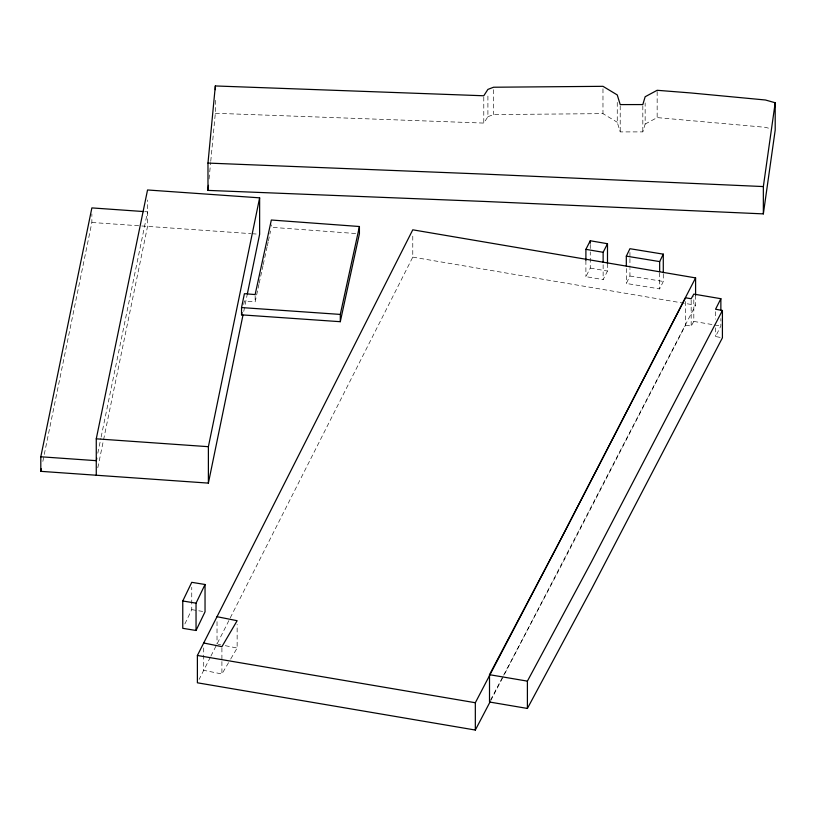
<?xml version="1.0" encoding="UTF-8"?>
<svg xmlns="http://www.w3.org/2000/svg" width="816" height="816" viewBox="0 0 816 816"><rect width="100%" height="100%" fill="white"/><g stroke="black" fill="none" stroke-linecap="round" stroke-linejoin="round"><path stroke-width="0.61" stroke-dasharray="4.08 3.06" d="M209.059 179.01L210.63 162.578M210.752 161.313L215.332 113.271L215.332 98.369M42.84 461.387L91.871 222.482L91.871 213.986M97.798 453.206L100.878 438.284M101.133 437.039L147.543 211.823L145.013 211.65M97.798 467.782L147.543 226.399L147.543 200.022M243.688 304.439L244.412 300.971L255.143 301.859L257.836 289.435M243.749 311.406L247.075 295.229M258.111 288.191L258.917 284.458M259.192 283.213L261.895 270.79M262.16 269.545L262.976 265.822M263.242 264.578L267.026 247.177M267.291 245.942L268.107 242.209M268.372 240.965L270.535 231.03M617.253 102.388L617.253 122.257L620.211 131.906L642.824 131.896L645.15 124.063L645.15 102.949M184.875 623.924L191.75 609.644L191.75 587.296M663.286 274.023L663.286 281.469L659.665 288.915L626.321 283.458L629.932 276.032L629.932 268.576M720.13 337.385L715.561 336.549L720.865 326.023L720.865 318.577M210.375 657.166L199.114 679.391M210.926 656.074L229.653 619.069M230.224 617.926L412.774 257.132L412.774 234.784M607.492 263.588L607.492 271.045L603.136 279.613L585.898 276.655L590.264 268.087L590.264 251.94M695.589 295.28L695.589 305.215L503.064 677.005M685.532 301.522L685.532 325.115L560.306 567.538L503.666 675.118M490.671 700.709L502.483 678.137M490.691 699.771L503.074 676.24M685.532 325.115L691.172 326.074L693.814 321.422L693.814 296.585M203.714 647.955L203.714 670.313L221.911 673.985L230.163 659.93M230.795 658.849L237.14 648.037L237.14 624.434M215.332 113.271L483.786 123.083L487.907 116.719L487.907 93.126M645.15 124.063L657.155 117.606L765.459 127.316L770.335 128.693M487.907 116.719L493.568 114.546L602.973 113.648L617.253 122.257M91.871 222.482L250.818 233.641M252.073 233.733L258.376 234.172M355.643 233.519L271.34 227.297L271.34 224.869M629.932 276.032L663.286 281.469M191.75 609.644L202.623 611.419M412.774 257.132L695.589 305.215M693.814 321.422L713.48 324.768M714.714 324.982L720.865 326.023M590.264 268.087L607.492 271.045M218.209 644.263L220.575 644.732M225.308 645.68L237.14 648.037M715.561 311.722L715.561 319.168M715.561 327.859L715.561 336.549M691.172 299.992L691.172 326.074M659.665 272.768L659.665 288.915M657.155 91.535L657.155 117.606M642.824 105.815L642.824 131.896M629.932 252.43L629.932 257.397M629.932 258.641L629.932 267.332M626.321 268.556L626.321 283.458M620.211 105.825L620.211 131.906M603.136 264.71L603.136 279.613M602.973 88.811L602.973 113.648M590.264 244.484L590.264 250.696M585.898 260.508L585.898 276.655M493.568 89.709L493.568 114.546M483.786 97.002L483.786 123.083M255.143 295.79L255.143 301.859M221.911 647.904L221.911 660.328M221.911 661.572L221.911 673.985M217.025 621.67L217.025 644.028"/><path stroke-width="1.22" d="M207.978 163.078L215.332 85.955L483.786 95.768L487.907 89.403L493.568 87.23L602.973 86.323L617.253 94.931L620.211 104.591L642.824 104.57L645.15 96.747L657.155 90.29L690.775 92.942L765.459 100.001L775.2 102.755L775.2 130.07L763.348 213.884L484.327 201.44L207.978 190.393L207.978 163.078L484.327 174.114L763.348 186.568L775.2 102.755M207.978 190.393L208.457 185.334M242.974 315.139L208.386 483.113L40.8 471.342L40.8 456.776L91.871 207.907L143.749 211.558M40.8 471.342L41.31 468.853M96.268 475.249L96.268 438.824L147.543 189.975L259.631 197.839L259.631 234.263L247.33 293.984M96.778 458.184L96.268 460.673L40.8 456.776M208.386 483.113L208.386 446.689L259.631 197.839M241.536 307.571L244.412 293.689L255.143 294.576L271.34 220.014L359.417 226.511L359.417 233.794L340.292 321.698L241.536 314.854L241.536 307.571L340.292 314.415L359.417 226.511M241.536 314.854L242.015 312.538M182.764 600.994L191.75 582.328L205.04 584.491L205.04 611.806L196.044 630.482L182.764 628.32L182.764 600.994L196.044 603.157L205.04 584.491M626.321 266.077L626.321 256.142L629.932 248.707L663.286 254.153L663.286 272.779M659.665 271.534L659.665 261.599L663.286 254.153M720.865 298.707L715.561 309.233L722.415 310.488L722.415 337.804L591.641 588.815L527.401 708.451L489.508 702.015L489.508 674.689L560.306 540.223L685.532 297.789L691.172 298.748L693.814 294.107L720.865 298.707L720.865 309.876M490.09 701.831L475.33 730.045L197.39 682.798L197.39 655.472L412.774 229.816L695.589 277.899L695.589 295.28M585.898 260.508L585.898 249.339L590.264 240.761L607.492 243.719L607.492 263.588M603.136 262.232L603.136 252.297L607.492 243.719M695.589 277.899L560.306 540.223L475.33 702.729L475.33 730.045M722.415 310.488L591.641 561.5L527.401 681.136L527.401 708.451M96.268 438.824L208.386 446.689M626.321 256.142L659.665 261.599M489.508 674.689L527.401 681.136M197.39 655.472L475.33 702.729M585.898 249.339L603.136 252.297M217.025 616.702L237.14 620.711L221.911 646.67L203.714 642.988M763.348 186.568L763.348 213.884M590.264 240.761L590.264 243.25M340.292 314.415L340.292 321.698M215.332 85.955L215.332 89.678M196.044 603.157L196.044 630.482"/></g></svg>
